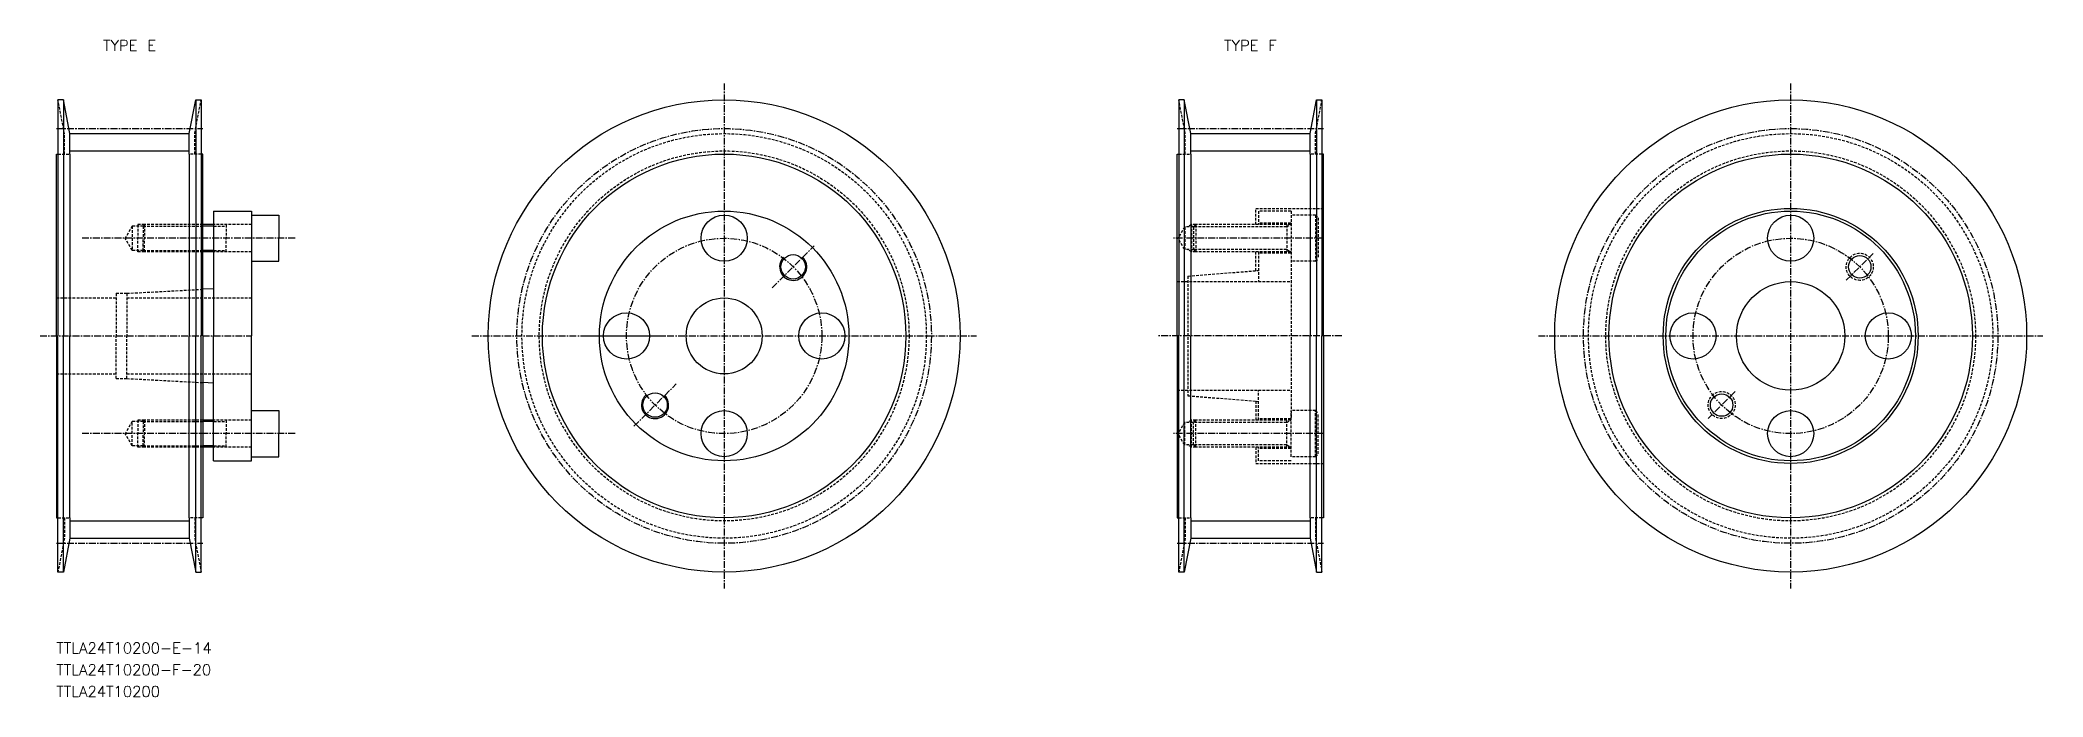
# Model space of a CAD drawing. Extents: x 3381 to 3750, y 28195 to 28316.
import ezdxf
from ezdxf.enums import TextEntityAlignment as Align

# ---------------------------------------------------------------- set-up
doc = ezdxf.new("R2010")
doc.units = 0
doc.linetypes.add('CENTER', pattern=[2, 1.25, -0.25, 0.25, -0.25])
doc.linetypes.add('DASHED', pattern=[0.75, 0.5, -0.25])
doc.layers.get('0').update_dxf_attribs({"linetype": 'CONTINUOUS'})
doc.layers.add('CENTER', color=1, linetype='CENTER')
doc.styles.add('MISUMI', font='txt.shx')

msp = doc.modelspace()

# ---------------------------------------------------------------- linework, layer by layer
at = {"color": 7, "linetype": 'CONTINUOUS'}
for p, q in [((3384.14, 28305.31), (3384.14, 28261.81)), ((3385.14, 28305.31), (3384.14, 28305.31)), ((3385.14, 28305.31), (3385.14, 28261.81)), ((3386.34, 28299.09), (3385.14, 28305.31)), ((3408.34, 28299.09), (3409.54, 28305.31)), ((3409.54, 28305.31), (3409.54, 28261.81)), ((3409.54, 28305.31), (3410.54, 28305.31)), ((3410.54, 28305.31), (3410.54, 28261.81)), ((3590.74, 28305.31), (3590.74, 28261.81)), ((3591.74, 28305.31), (3590.74, 28305.31)), ((3591.74, 28305.31), (3591.74, 28261.81)), ((3592.94, 28299.09), (3591.74, 28305.31)), ((3614.94, 28299.09), (3616.14, 28305.31)), ((3616.14, 28305.31), (3616.14, 28261.81)), ((3616.14, 28305.31), (3617.14, 28305.31)), ((3617.14, 28305.31), (3617.14, 28261.81)), ((3386.34, 28295.31), (3386.34, 28299.09)), ((3386.34, 28299.09), (3408.34, 28299.09)), ((3408.34, 28295.31), (3408.34, 28299.09)), ((3592.94, 28295.31), (3592.94, 28299.09)), ((3592.94, 28299.09), (3614.94, 28299.09)), ((3614.94, 28295.31), (3614.94, 28299.09)), ((3383.84, 28261.81), (3383.84, 28295.31)), ((3383.84, 28295.31), (3384.14, 28295.31)), ((3386.34, 28295.31), (3386.34, 28261.81)), ((3408.34, 28295.31), (3408.34, 28261.81)), ((3410.84, 28295.31), (3410.54, 28295.31)), ((3410.84, 28261.81), (3410.84, 28295.31)), ((3590.44, 28261.81), (3590.44, 28295.31)), ((3590.44, 28295.31), (3590.74, 28295.31)), ((3592.94, 28295.31), (3592.94, 28261.81)), ((3614.94, 28295.31), (3614.94, 28261.81)), ((3617.44, 28295.31), (3617.14, 28295.31)), ((3617.44, 28261.81), (3617.44, 28295.31)), ((3412.84, 28284.81), (3419.84, 28284.81)), ((3412.84, 28284.81), (3412.84, 28282.31)), ((3419.84, 28284.81), (3419.84, 28284.06)), ((3419.84, 28284.06), (3424.84, 28284.06)), ((3419.84, 28284.06), (3419.84, 28275.56)), ((3424.84, 28284.06), (3424.84, 28279.81)), ((3412.84, 28282.31), (3410.84, 28282.31)), ((3412.84, 28282.31), (3412.84, 28277.31)), ((3412.84, 28277.31), (3410.84, 28277.31)), ((3412.84, 28277.31), (3412.84, 28270.51)), ((3424.84, 28275.56), (3424.84, 28279.81)), ((3419.84, 28275.56), (3424.84, 28275.56)), ((3419.84, 28275.56), (3419.84, 28261.81)), ((3412.84, 28270.51), (3410.84, 28270.4)), ((3412.84, 28270.51), (3412.84, 28261.81)), ((3383.84, 28261.81), (3383.84, 28228.31)), ((3384.14, 28218.31), (3384.14, 28261.81)), ((3385.14, 28218.31), (3385.14, 28261.81)), ((3386.34, 28228.31), (3386.34, 28261.81)), ((3408.34, 28228.31), (3408.34, 28261.81)), ((3409.54, 28218.31), (3409.54, 28261.81)), ((3410.54, 28218.31), (3410.54, 28261.81)), ((3410.84, 28261.81), (3410.84, 28228.31)), ((3412.84, 28253.11), (3412.84, 28261.81)), ((3419.84, 28248.06), (3419.84, 28261.81)), ((3590.44, 28261.81), (3590.44, 28228.31)), ((3590.74, 28218.31), (3590.74, 28261.81)), ((3591.74, 28218.31), (3591.74, 28261.81)), ((3592.94, 28228.31), (3592.94, 28261.81)), ((3614.94, 28228.31), (3614.94, 28261.81)), ((3616.14, 28218.31), (3616.14, 28261.81)), ((3617.14, 28218.31), (3617.14, 28261.81)), ((3617.44, 28261.81), (3617.44, 28228.31)), ((3412.84, 28253.11), (3410.84, 28253.22)), ((3412.84, 28246.31), (3412.84, 28253.11)), ((3419.84, 28248.06), (3424.84, 28248.06)), ((3419.84, 28239.56), (3419.84, 28248.06)), ((3424.84, 28248.06), (3424.84, 28243.81)), ((3412.84, 28246.31), (3410.84, 28246.31)), ((3412.84, 28241.31), (3412.84, 28246.31)), ((3424.84, 28239.56), (3424.84, 28243.81)), ((3412.84, 28241.31), (3410.84, 28241.31)), ((3412.84, 28238.81), (3412.84, 28241.31)), ((3412.84, 28238.81), (3419.84, 28238.81)), ((3419.84, 28239.56), (3424.84, 28239.56)), ((3419.84, 28238.81), (3419.84, 28239.56)), ((3383.84, 28228.31), (3384.14, 28228.31)), ((3386.34, 28228.31), (3386.34, 28224.54)), ((3408.34, 28228.31), (3408.34, 28224.54)), ((3410.84, 28228.31), (3410.54, 28228.31)), ((3590.44, 28228.31), (3590.74, 28228.31)), ((3592.94, 28228.31), (3592.94, 28224.54)), ((3614.94, 28228.31), (3614.94, 28224.54)), ((3617.44, 28228.31), (3617.14, 28228.31)), ((3386.34, 28224.54), (3385.14, 28218.31)), ((3386.34, 28224.54), (3408.34, 28224.54)), ((3408.34, 28224.54), (3409.54, 28218.31)), ((3592.94, 28224.54), (3591.74, 28218.31)), ((3592.94, 28224.54), (3614.94, 28224.54)), ((3614.94, 28224.54), (3616.14, 28218.31)), ((3385.14, 28218.31), (3384.14, 28218.31)), ((3409.54, 28218.31), (3410.54, 28218.31)), ((3591.74, 28218.31), (3590.74, 28218.31)), ((3616.14, 28218.31), (3617.14, 28218.31))]:
    msp.add_line(p, q, dxfattribs=at)
at = {"color": 3, "linetype": 'DASHED'}
for p, q in [((3385.34, 28299.09), (3384.14, 28305.31)), ((3409.34, 28299.09), (3410.54, 28305.31)), ((3591.94, 28299.09), (3590.74, 28305.31)), ((3615.94, 28299.09), (3617.14, 28305.31)), ((3385.34, 28295.31), (3385.34, 28299.09)), ((3409.34, 28295.31), (3409.34, 28299.09)), ((3591.94, 28295.31), (3591.94, 28299.09)), ((3615.94, 28295.31), (3615.94, 28299.09)), ((3384.14, 28295.31), (3386.34, 28295.31)), ((3410.54, 28295.31), (3408.34, 28295.31)), ((3590.74, 28295.31), (3592.94, 28295.31)), ((3617.14, 28295.31), (3614.94, 28295.31)), ((3604.93, 28285.31), (3617.44, 28285.31)), ((3604.93, 28282.31), (3604.93, 28285.31)), ((3611.43, 28284.81), (3605.43, 28284.81)), ((3605.43, 28284.81), (3605.43, 28282.31)), ((3611.43, 28284.81), (3611.43, 28246.56)), ((3615.93, 28284.06), (3611.43, 28284.06)), ((3611.43, 28284.06), (3611.43, 28275.56)), ((3615.93, 28284.06), (3615.93, 28275.56)), ((3615.93, 28284.06), (3616.43, 28283.56)), ((3397.84, 28282.06), (3396.54, 28279.81)), ((3399.84, 28282.06), (3397.84, 28282.06)), ((3397.84, 28282.06), (3397.84, 28277.56)), ((3400.09, 28282.31), (3398.84, 28282.31)), ((3398.84, 28282.31), (3398.84, 28279.81)), ((3400.09, 28282.31), (3399.84, 28282.06)), ((3399.84, 28282.06), (3410.84, 28282.06)), ((3399.84, 28282.06), (3399.84, 28279.81)), ((3410.84, 28282.31), (3400.09, 28282.31)), ((3400.09, 28282.31), (3400.09, 28279.81)), ((3419.84, 28282.31), (3412.84, 28282.31)), ((3412.84, 28282.06), (3415.17, 28282.06)), ((3415.17, 28282.31), (3415.17, 28279.81)), ((3591.83, 28281.88), (3590.63, 28279.81)), ((3593.43, 28281.88), (3591.83, 28281.88)), ((3591.83, 28281.88), (3591.83, 28277.74)), ((3593.11, 28282.31), (3592.36, 28281.88)), ((3593.87, 28282.31), (3593.11, 28282.31)), ((3593.11, 28282.31), (3593.11, 28277.31)), ((3593.87, 28282.31), (3593.43, 28281.88)), ((3610.63, 28281.88), (3593.43, 28281.88)), ((3593.43, 28281.88), (3593.43, 28277.74)), ((3611.43, 28282.31), (3593.87, 28282.31)), ((3593.87, 28282.31), (3593.87, 28277.31)), ((3611.43, 28282.56), (3605.43, 28282.56)), ((3610.63, 28282.31), (3610.63, 28277.31)), ((3610.63, 28281.88), (3611.39, 28282.31)), ((3616.43, 28283.56), (3616.43, 28276.06)), ((3397.84, 28277.56), (3396.54, 28279.81)), ((3399.84, 28277.56), (3397.84, 28277.56)), ((3398.84, 28277.31), (3398.84, 28279.81)), ((3400.09, 28277.31), (3398.84, 28277.31)), ((3399.84, 28277.56), (3399.84, 28279.81)), ((3399.84, 28277.56), (3410.84, 28277.56)), ((3400.09, 28277.31), (3399.84, 28277.56)), ((3400.09, 28277.31), (3400.09, 28279.81)), ((3410.84, 28277.31), (3400.09, 28277.31)), ((3412.84, 28277.56), (3415.17, 28277.56)), ((3419.84, 28277.31), (3412.84, 28277.31)), ((3415.17, 28277.31), (3415.17, 28279.81)), ((3591.83, 28277.74), (3590.63, 28279.81)), ((3593.43, 28277.74), (3591.83, 28277.74)), ((3593.11, 28277.31), (3592.36, 28277.74)), ((3593.87, 28277.31), (3593.11, 28277.31)), ((3610.63, 28277.74), (3593.43, 28277.74)), ((3593.87, 28277.31), (3593.43, 28277.74)), ((3611.43, 28277.31), (3593.87, 28277.31)), ((3604.93, 28273.82), (3604.93, 28277.31)), ((3605.43, 28277.31), (3605.43, 28271.81)), ((3611.43, 28277.06), (3605.43, 28277.06)), ((3610.63, 28277.74), (3611.38, 28277.31)), ((3592.43, 28272.84), (3605.43, 28273.86)), ((3615.93, 28275.56), (3611.43, 28275.56)), ((3615.93, 28275.56), (3616.43, 28276.06)), ((3394.84, 28269.66), (3394.84, 28261.81)), ((3394.84, 28269.66), (3396.84, 28269.66)), ((3396.84, 28269.66), (3410.84, 28270.4)), ((3396.84, 28269.66), (3396.84, 28261.81)), ((3590.44, 28271.81), (3611.43, 28271.81)), ((3592.43, 28272.84), (3592.43, 28250.79)), ((3383.84, 28268.81), (3394.84, 28268.81)), ((3396.84, 28268.81), (3419.84, 28268.81)), ((3394.84, 28253.96), (3394.84, 28261.81)), ((3396.84, 28253.96), (3396.84, 28261.81)), ((3383.84, 28254.81), (3394.84, 28254.81)), ((3396.84, 28254.81), (3419.84, 28254.81)), ((3394.84, 28253.96), (3396.84, 28253.96)), ((3396.84, 28253.96), (3410.84, 28253.22)), ((3590.44, 28251.81), (3611.43, 28251.81)), ((3592.43, 28250.79), (3605.43, 28249.76)), ((3605.43, 28246.31), (3605.43, 28251.81)), ((3604.93, 28249.8), (3604.93, 28246.31)), ((3615.93, 28248.06), (3611.43, 28248.06)), ((3611.43, 28239.56), (3611.43, 28248.06)), ((3615.93, 28239.56), (3615.93, 28248.06)), ((3615.93, 28248.06), (3616.43, 28247.56)), ((3616.43, 28240.06), (3616.43, 28247.56)), ((3397.84, 28246.06), (3396.54, 28243.81)), ((3397.84, 28241.56), (3396.54, 28243.81)), ((3399.84, 28246.06), (3397.84, 28246.06)), ((3397.84, 28241.56), (3397.84, 28246.06)), ((3400.09, 28246.31), (3398.84, 28246.31)), ((3398.84, 28246.31), (3398.84, 28243.81)), ((3398.84, 28241.31), (3398.84, 28243.81)), ((3400.09, 28246.31), (3399.84, 28246.06)), ((3399.84, 28246.06), (3410.84, 28246.06)), ((3399.84, 28246.06), (3399.84, 28243.81)), ((3399.84, 28241.56), (3399.84, 28243.81)), ((3410.84, 28246.31), (3400.09, 28246.31)), ((3400.09, 28246.31), (3400.09, 28243.81)), ((3400.09, 28241.31), (3400.09, 28243.81)), ((3419.84, 28246.31), (3412.84, 28246.31)), ((3412.84, 28246.06), (3415.17, 28246.06)), ((3415.17, 28246.31), (3415.17, 28243.81)), ((3415.17, 28241.31), (3415.17, 28243.81)), ((3591.83, 28245.88), (3590.63, 28243.81)), ((3591.83, 28241.74), (3590.63, 28243.81)), ((3591.83, 28241.74), (3591.83, 28245.88)), ((3593.43, 28245.88), (3591.83, 28245.88)), ((3593.11, 28246.31), (3592.36, 28245.88)), ((3593.87, 28246.31), (3593.11, 28246.31)), ((3593.11, 28241.31), (3593.11, 28246.31)), ((3593.87, 28246.31), (3593.43, 28245.88)), ((3610.63, 28245.88), (3593.43, 28245.88)), ((3593.43, 28241.74), (3593.43, 28245.88)), ((3611.43, 28246.31), (3593.87, 28246.31)), ((3593.87, 28241.31), (3593.87, 28246.31)), ((3611.43, 28246.56), (3605.43, 28246.56)), ((3610.63, 28241.31), (3610.63, 28246.31)), ((3610.63, 28245.88), (3611.38, 28246.31)), ((3399.84, 28241.56), (3397.84, 28241.56)), ((3400.09, 28241.31), (3398.84, 28241.31)), ((3399.84, 28241.56), (3410.84, 28241.56)), ((3400.09, 28241.31), (3399.84, 28241.56)), ((3410.84, 28241.31), (3400.09, 28241.31)), ((3412.84, 28241.56), (3415.17, 28241.56)), ((3419.84, 28241.31), (3412.84, 28241.31)), ((3593.43, 28241.74), (3591.83, 28241.74)), ((3593.11, 28241.31), (3592.36, 28241.74)), ((3593.87, 28241.31), (3593.11, 28241.31)), ((3610.63, 28241.74), (3593.43, 28241.74)), ((3593.87, 28241.31), (3593.43, 28241.74)), ((3611.43, 28241.31), (3593.87, 28241.31)), ((3604.93, 28241.31), (3604.93, 28238.31)), ((3605.43, 28238.81), (3605.43, 28241.31)), ((3611.43, 28241.06), (3605.43, 28241.06)), ((3610.63, 28241.74), (3611.39, 28241.31)), ((3615.93, 28239.56), (3616.43, 28240.06)), ((3604.93, 28238.31), (3617.44, 28238.31)), ((3611.43, 28238.81), (3605.43, 28238.81)), ((3615.93, 28239.56), (3611.43, 28239.56)), ((3384.14, 28228.31), (3386.34, 28228.31)), ((3385.34, 28228.31), (3385.34, 28224.54)), ((3410.54, 28228.31), (3408.34, 28228.31)), ((3409.34, 28228.31), (3409.34, 28224.54)), ((3590.74, 28228.31), (3592.94, 28228.31)), ((3591.94, 28228.31), (3591.94, 28224.54)), ((3617.14, 28228.31), (3614.94, 28228.31)), ((3615.94, 28228.31), (3615.94, 28224.54)), ((3385.34, 28224.54), (3384.14, 28218.31)), ((3409.34, 28224.54), (3410.54, 28218.31)), ((3591.94, 28224.54), (3590.74, 28218.31)), ((3615.94, 28224.54), (3617.14, 28218.31))]:
    msp.add_line(p, q, dxfattribs=at)
at = {"color": 3, "linetype": 'CONTINUOUS'}
for p, q in [((3386.34, 28295.89), (3408.34, 28295.89)), ((3592.94, 28295.89), (3614.94, 28295.89)), ((3386.34, 28227.74), (3408.34, 28227.74)), ((3592.94, 28227.74), (3614.94, 28227.74))]:
    msp.add_line(p, q, dxfattribs=at)
at = {"color": 3}
for p, q in [((3412.84, 28282.06), (3410.84, 28282.06)), ((3412.84, 28277.56), (3410.84, 28277.56)), ((3412.84, 28246.06), (3410.84, 28246.06)), ((3412.84, 28241.56), (3410.84, 28241.56))]:
    msp.add_line(p, q, dxfattribs=at)
at = {"color": 7, "linetype": 'CONTINUOUS'}
for centre, radius in [((3506.94, 28261.81), 43.5), ((3703.53, 28261.81), 43.5), ((3506.94, 28261.81), 33.5), ((3703.53, 28261.81), 33.5), ((3506.94, 28261.81), 23), ((3506.94, 28261.81), 23), ((3506.94, 28279.81), 4.25), ((3703.53, 28261.81), 23.5), ((3703.53, 28261.81), 23), ((3703.53, 28279.81), 4.25), ((3519.66, 28274.54), 2.25), ((3716.26, 28274.54), 2.07), ((3703.53, 28261.81), 10), ((3488.94, 28261.81), 4.25), ((3506.94, 28261.81), 7), ((3524.94, 28261.81), 4.25), ((3685.53, 28261.81), 4.25), ((3721.53, 28261.81), 4.25), ((3494.21, 28249.08), 2.25), ((3690.81, 28249.08), 2.07), ((3506.94, 28243.81), 4.25), ((3703.53, 28243.81), 4.25)]:
    msp.add_circle(centre, radius, dxfattribs=at)
at = {"color": 3, "linetype": 'DASHED'}
for centre, radius in [((3506.94, 28261.81), 37.27), ((3703.53, 28261.81), 37.27), ((3506.94, 28261.81), 34.08), ((3703.53, 28261.81), 34.08), ((3716.26, 28274.54), 2.5), ((3690.81, 28249.08), 2.5)]:
    msp.add_circle(centre, radius, dxfattribs=at)
at = {"color": 3, "linetype": 'CONTINUOUS'}
for centre in [(3519.66, 28274.54), (3494.21, 28249.08)]:
    msp.add_arc(centre, 2.5, 135, 47, dxfattribs=at)
at = {"layer": 'CENTER', "color": 1, "linetype": 'CENTER'}
for p, q in [((3506.94, 28308.31), (3506.94, 28215.31)), ((3703.53, 28308.31), (3703.53, 28215.31)), ((3383.84, 28300.01), (3410.84, 28300.01)), ((3590.44, 28300.01), (3617.44, 28300.01)), ((3427.84, 28279.81), (3388.54, 28279.81)), ((3515.77, 28270.65), (3523.55, 28278.43)), ((3617.43, 28279.81), (3589.75, 28279.81)), ((3713.79, 28272.06), (3718.74, 28277.01)), ((3380.84, 28261.81), (3419.84, 28261.81)), ((3460.44, 28261.81), (3553.44, 28261.81)), ((3481.69, 28261.81), (3496.19, 28261.81)), ((3620.77, 28261.81), (3586.85, 28261.81)), ((3657.03, 28261.81), (3750.03, 28261.81)), ((3490.32, 28245.19), (3498.1, 28252.97)), ((3693.28, 28251.56), (3688.33, 28246.61)), ((3427.84, 28243.81), (3388.54, 28243.81)), ((3617.43, 28243.81), (3589.75, 28243.81)), ((3383.84, 28223.62), (3410.84, 28223.62)), ((3590.44, 28223.62), (3617.44, 28223.62))]:
    msp.add_line(p, q, dxfattribs=at)
for centre, radius in [((3506.94, 28261.81), 38.2), ((3703.53, 28261.81), 38.2), ((3506.94, 28261.81), 18), ((3703.53, 28261.81), 18)]:
    msp.add_circle(centre, radius, dxfattribs=at)

# ---------------------------------------------------------------- texts
at = {"color": 7, "linetype": 'CONTINUOUS', "style": 'MISUMI'}
for s, p in [('TYPE E', (3397.34, 28315.31)), ('TYPE F', (3603.94, 28315.31))]:
    msp.add_text(s, height=2, dxfattribs=at).set_placement(p, align=Align.MIDDLE_CENTER)
for s, p in [('TTLA24T10200-E-14', (3383.84, 28203.31)), ('TTLA24T10200-F-20', (3383.84, 28199.31)), ('TTLA24T10200', (3383.84, 28195.31))]:
    msp.add_text(s, height=2, dxfattribs=at).set_placement(p)

doc.saveas('drawing.dxf')
